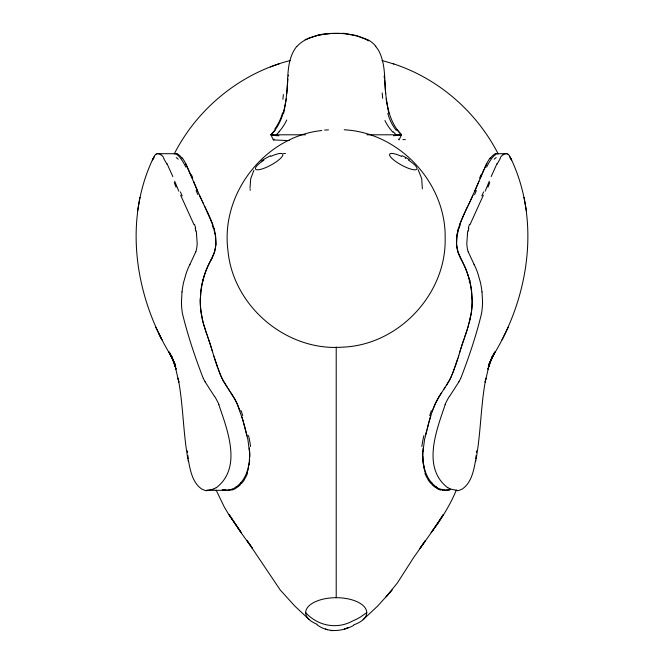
<?xml version="1.0" encoding="UTF-8"?>
<svg xmlns="http://www.w3.org/2000/svg" width="664" height="664" viewBox="0 0 664 664"><rect width="100%" height="100%" fill="white"/><g stroke="black" fill="none" stroke-linecap="round" stroke-linejoin="round"><path stroke-width="1" d="M200.246 300.244L200.287 298.36M249.581 456.5L249.423 459.82M423.234 447.976C421.59 462.235 424.462 479.408 437.418 487.741M422.362 188.842L421.706 178.657L418.146 169.644M476.495 450.881L476.412 452.342M422.943 451.653L424.562 439.46L430.106 417.971M215.875 244.618L215.252 233.828M286.765 93.732C288.359 77.862 286.192 59.76 296.725 46.43M182.002 291.911L181.48 301.547A80.817 79.041 26.1 0 0 182.368 313.25C187.738 335.378 195.067 357.182 203.275 378.405M154.056 156.521C122.674 220.249 134.991 298.144 171.685 356.908L168.863 351.762L175.18 364.461L169.884 353.065L175.636 366.818L171.453 355.713L176.068 369.209L174.898 365.067L178.832 382.157L178.11 378.181C183.455 405.721 183.04 433.999 188.368 461.521M286.3 98.87L283.677 113.22M287.902 78.908C286.392 98.38 285.603 119.985 270.92 134.792L273.352 139.921L289.288 140.635M475.59 460.252C473.747 470.411 471.581 482.396 462.592 488.795A66.201 27.49 67.9 0 1 460.55 489.758A63.205 26.145 63.9 0 1 457.23 490.804M288.317 76.045L288.475 75.098M248.925 464.194L248.303 467.423M457.181 233.828L456.558 244.618M467.506 233.828L466.809 243.505A31.341 27.822 86.9 0 0 468.195 251.98M139.938 197.415L137.622 210.712M475.631 461.521C480.96 433.999 480.545 405.721 485.89 378.181L485.168 382.157L489.102 365.067L487.932 369.209L492.547 355.73L488.364 366.818L494.116 353.065L488.82 364.461L495.136 351.762L492.314 356.908C529.009 298.153 541.326 220.249 509.944 156.521M470.145 319.152L469.074 323.443M153.027 159.592L153.583 157.634M425.715 434.447L426.886 429.757M468.103 231.022L468.842 228.275M427.284 428.197L428.529 423.507M458.019 230.101L458.525 228.275M428.886 422.213L430.728 415.954M458.724 355.68L460.559 349.579M459.612 352.708L459.911 351.721M468.568 325.26L465.638 334.332M458.334 356.983L458.774 355.514M204.255 275.294L202.354 282.324A90.644 88.32 34.1 0 0 200.735 291.903L200.237 301.547A80.817 78.958 28.5 0 0 201.217 313.242L202.794 321.285L205.599 330.796M460.21 350.725L461.497 346.575M458.426 356.676L452.084 374.778M467.838 327.701L471.274 313.25A80.817 78.958 -28.5 0 0 472.145 301.547L471.672 291.911A90.644 88.32 -34.1 0 0 470.104 282.316L468.178 275.294M457.886 358.46L455.014 367.258M460.791 348.824L461.256 347.322M430.396 417.033L432.745 409.978M461.397 346.898L462.285 344.126M461.688 345.969L461.986 345.048M195.722 251.946L189.97 264.305M467.414 329.02L466.842 330.796M462.219 344.325L463.97 339.146M469.357 281.661L469.797 280.332M469.307 281.81L469.855 280.183M462.468 343.587L463.215 341.362M466.543 331.685L464.468 337.719M463.464 340.624L463.721 339.885M463.812 339.603L464.725 336.972M465.032 336.092L465.331 335.212M459.687 224.648L465.091 211.824M470.012 224.648L483.334 195.249M432.397 410.958L434.845 404.733M454.491 368.719L450.906 377.368A66.018 65.006 -55.5 0 1 448.822 381.36L444.863 387.784M433.119 408.982L435.127 404.119A68.234 67.446 -52.4 0 1 437.676 399.122M478.769 181.712L487.359 162.356A70.21 15.147 -80.1 0 1 489.667 158.63L490.223 157.858M478.96 181.247L470.494 200.594M489.285 181.247L485.152 191.232M478.321 182.857L474.835 191.232M480.213 178.118L483.815 169.544M491.152 176.599L497.095 163.427M445.171 404.733C436.514 430.156 421.657 467.746 447.735 487.741M456.342 490.04C450.076 505.387 441.045 519.422 431.152 532.652L443.261 514.675L437.153 524.394L437.676 523.547L413.597 557.619L397.313 583.05L386.108 596.811L392.175 590.005M451.678 375.691L450.408 378.405A63.752 63.03 -54.4 0 1 449.047 380.97L446.291 385.593M473.017 195.249L469.041 203.599M484.413 168.233L486.778 163.427M211.044 259.898L214.48 251.946A31.158 27.631 -86.9 0 0 215.617 246.767C217.385 234.508 212.43 222.706 207.342 211.824M465.539 210.878L467.796 206.164M469.606 202.445L470.046 201.524M469.157 203.375C462.75 216.921 454.732 231.221 456.807 246.776A31.158 27.631 86.9 0 0 457.969 251.938L463.704 264.305A83 80.867 -37.5 0 1 468.087 275.328M468.253 205.234L468.701 204.296M460.725 378.405C468.892 357.174 476.304 335.386 481.591 313.25A80.817 79.041 -26.1 0 0 482.545 301.547L481.998 291.911M502.034 339.868L508.184 327.377M253.93 170.241L250.726 178.657L250.021 187.846M211.584 258.894L211.849 258.387M211.384 259.275L208.728 264.305A83 80.867 37.5 0 0 204.346 275.328M211.119 259.773L210.828 260.296A89.142 86.768 42.7 0 0 200.453 298.368M174.234 153.948C197.482 108.29 240.634 73.032 290.425 60.465M437.642 399.106L441.253 393.171M458.94 381.758L449.536 396.4M439.211 396.4L444.224 388.739M154.322 156.015L155.915 154.197M443.909 389.212L444.963 387.627M419.789 548.647L425.309 540.728L420.188 548.041M499.992 158.63L500.548 157.858M275.502 129.696L270.92 134.792L272.398 135.107M390.756 591.599L377.575 606.124L363.1 619.695M240.327 483.309L240.833 482.745M279.212 131.779L275.502 135.581L270.92 134.792L305.498 134.792M274.066 139.133L273.352 139.921M261.085 161.369L262.537 160.182M366.752 612.623L360.311 617.13A64.798 37.972 0 0 1 352.542 621.023C336.839 629.679 317.583 625.87 305.689 612.623M236.127 487.019L236.658 486.637M263.068 159.783L270.456 155.667M216.265 487.741C242.343 467.746 227.486 430.156 218.829 404.733M235.023 487.741C247.971 479.408 250.843 462.235 249.199 447.976M305.1 39.699C324.372 31.225 347.953 31.241 367.242 39.649M307.947 38.653L318.678 34.91M353.68 625.397C342.259 631.564 327.858 633.107 317.027 624.749M213.849 489.019L206.944 490.389M232.607 489.019L227.229 490.364L222.316 489.783M270.298 66.948L279.361 63.719M345.579 628.601L348.06 627.754M346.666 628.244L344.317 628.999L345.263 628.7M450.117 489.783L446.789 490.381L442.647 489.974M229.786 489.974L225.644 490.381M400.035 135.107L401.512 134.792C387.402 120.483 385.933 99.725 384.763 80.809M393.503 135.763L401.512 134.792L399.089 139.921L398.367 139.133M321.55 34.37L326.53 33.715M321.725 130.526C264.836 136.601 220.614 193.398 227.893 249.979C232.649 305.938 286.093 351.322 342.018 347.181C398.134 345.388 446.341 294.492 445.154 238.393C446.291 183.081 399.462 132.617 344.193 129.779M495.302 153.716L506.914 153.699M505.628 153.716L506.499 153.65M157.086 153.699L177.13 153.716M175.835 153.699L176.259 153.65M329.626 33.449L342.707 33.441M324.63 130.069L328.489 129.862M275.502 135.581L278.93 135.763M446.731 490.389L439.834 489.019M457.056 490.389L450.151 489.019M366.935 134.792L401.512 134.792L396.931 129.688M206.213 490.339L224.963 490.339M157.501 153.65L158.372 153.716M283.586 153.409L285.462 153.558M345.778 33.698L356.477 35.574L365.2 39.051M496.174 153.65L496.597 153.699M331.046 630.543L332.39 630.725M382.007 60.465L393.885 64.001M327.618 629.746L325.385 628.957M393.08 63.719C438.257 78.277 476.644 111.801 498.199 153.948M401.986 155.667L405.77 157.459M406.376 157.816L409.364 159.783M435.775 486.637L436.306 487.019M508.084 154.197L509.678 156.015M309.333 619.695L294.866 606.124L280.258 590.005L247.124 540.728L252.644 548.647M396.931 135.581L393.221 131.771M431.6 482.745L432.106 483.309M375.658 46.364L377.409 48.663A35.159 32.071 -20.8 0 1 378.928 51.111C385.659 64.225 384.365 79.431 385.668 93.682M252.245 548.041L240.8 532.37L229.171 514.675L241.281 532.652L229.719 516.069L224.274 506.981L216.091 490.04M182.21 157.858L182.766 158.63A70.21 15.147 80.1 0 1 185.073 162.356L201.059 198.752M163.452 157.858L164.008 158.63M228.208 388.739L229.702 390.955M240.044 410.958L237.305 404.119A68.234 67.446 52.4 0 0 234.757 399.122L223.594 381.368A66.018 65.006 55.5 0 1 221.552 377.359L217.95 368.719M230.441 392.059L233.222 396.4A70.118 69.322 52.2 0 1 237.554 404.749L243.547 422.213M226.623 386.348L227.569 387.784M226.142 385.593L223.378 380.97A63.752 63.03 54.4 0 1 222.042 378.397L220.755 375.691M214.464 396.4L205.06 381.758M461.048 259.275L461.604 260.296A89.142 86.768 -42.7 0 1 471.988 298.368M460.584 258.387L460.849 258.894M166.905 163.427L172.847 176.599M185.63 163.369L191.838 177.155M158.895 333.71L161.966 339.868L155.816 327.377M474.03 264.305L468.278 251.946M202.835 202.445L212.746 224.648M204.637 206.164L205.085 207.102M202.387 201.524L203.392 203.599M202.578 201.906L199.416 195.249M205.541 208.048L205.998 208.994M201.499 199.673L201.939 200.594M206.446 209.932L206.894 210.878M180.666 195.249L193.988 224.648M197.606 191.232L193.871 182.235M178.848 191.232L174.715 181.247M220.357 374.778L214.007 356.676M192.037 177.653L192.236 178.151M193.473 181.247L193.788 182.052M207.475 336.291L207.973 337.719M217.427 367.258L214.547 358.46M206.977 334.863L205.89 331.685M208.313 338.723L208.62 339.603M208.919 340.483L203.757 324.87M208.712 339.885L209.965 343.587M208.969 340.624L209.218 341.362M209.467 342.101L209.724 342.848M510.417 157.634L510.973 159.592M202.412 279.668L202.86 280.996M209.841 343.205L210.455 345.072M210.148 344.126L210.745 345.969M210.704 345.819L211.924 349.737M210.945 346.575L211.642 348.824M242.02 416.959L247.879 439.46L249.49 451.653M211.874 349.579L212.223 350.725M212.107 350.335L212.522 351.721M213.659 355.514L214.098 356.983M212.331 351.09L213.708 355.68M213.916 228.275L214.422 230.101M195.158 228.275L195.897 231.022M388.755 113.212L386.133 98.828M243.904 423.507L247.099 436.016M203.358 323.443L202.288 319.152M424.138 467.423L423.516 464.194M526.378 210.712L524.062 197.415M196.494 233.828L197.191 243.505A31.341 27.822 -86.9 0 1 195.805 251.98M384.124 76.036L384.539 78.9M188.41 460.252C190.253 470.411 192.419 482.396 201.408 488.795A66.201 27.49 -67.9 0 0 203.45 489.758A63.205 26.145 -63.9 0 0 206.77 490.804M250.071 188.842L250.245 190.294M423.009 459.82L422.86 456.5M187.588 452.342L187.505 450.881M472.145 298.36L472.187 300.244A82.535 80.585 -30 0 1 470.021 319.127M336.216 346.965L336.216 597.7M316.977 624.21A30.527 14.923 0 0 1 314.379 602.19A30.527 14.923 0 0 1 359.465 602.945A30.527 14.923 0 0 1 353.787 624.824M405.314 139.589A62.856 0.954 -1.3 0 1 402.915 139.623M365.308 38.902A27.705 25.315 -14.3 0 1 368.337 40.927M342.724 33.258A107.178 105.551 -32 0 1 345.803 33.524M326.555 33.93A104.182 101.816 24.3 0 1 329.643 33.673M318.737 35.084A54.099 45.534 2.9 0 1 321.6 34.545M306.477 39.715A27.398 24.759 10 0 1 307.258 39.259M396.3 130.443A39.375 31.216 77.8 0 1 387.834 113.486M382.671 98.38A95.093 54.647 77.7 0 1 382.232 92.91M367.399 39.417A31.764 28.776 -14.1 0 1 375.832 46.239M296.866 46.53A31.723 28.253 8.2 0 1 305.282 39.973M283.37 94.495A94.745 47.974 -78.9 0 1 282.906 99.309M282.557 112.888A39.392 29.133 -75.7 0 1 274.863 128.924M392.889 132.194A50.505 42.928 -79.9 0 1 384.912 120.516M286.748 119.977A50.555 42.255 83.4 0 1 279.096 131.63M270.763 156.438A15.496 3.901 -28.7 0 1 281.37 157.484A15.496 3.901 -28.7 0 1 259.06 169.685A15.496 3.901 -28.7 0 1 263.923 160.173M408.509 160.173A15.496 3.901 28.7 0 1 413.373 169.685A15.496 3.901 28.7 0 1 391.063 157.484A15.496 3.901 28.7 0 1 401.67 156.438M405.189 158.215A15.496 3.901 28.7 0 1 405.679 158.488M421.872 446.532A77.182 66.807 -86.9 0 1 423.922 435.559M422.644 456.517A53.493 42.629 -85.7 0 1 422.727 451.661M423.292 464.26A41.973 31.764 -86.5 0 1 422.777 459.861M425.416 472.726A33.59 24.095 -88 0 1 423.856 467.556M428.23 479.64A31.017 21.281 -89.8 0 1 424.877 473.191M431.235 483.741A31.44 19.522 85.6 0 1 428.156 479.931M435.717 487.608A34.287 18.268 78.1 0 1 431.866 484.496M440.597 490.065A39.682 18.6 71.2 0 1 436.389 488.181M442.697 490.156A44.87 19.596 66.6 0 1 440.514 489.517M494.199 159.186A80.244 17.123 -68.6 0 1 496.149 157.6M486.604 167.137A67.388 13.612 -77.5 0 1 495.651 154.563M457.845 251.067A31.1 27.349 86.7 0 1 456.691 244.601M459.554 256.337A34.827 31.042 87.2 0 1 457.662 251.125M459.588 256.321A39.616 35.308 87.2 0 0 460.077 257.375A35.956 31.839 86.6 0 0 460.459 258.396M429.716 415.664A131.489 126.65 -59.8 0 1 431.384 410.618M248.51 435.559A77.182 66.807 86.9 0 1 250.56 446.532M249.706 451.661A53.493 42.629 85.7 0 1 249.788 456.517M249.656 459.861A41.973 31.764 86.5 0 1 249.149 464.26M248.585 467.556A33.59 24.095 88 0 1 247.025 472.726M247.556 473.191A31.017 21.281 89.8 0 1 244.203 479.64M244.277 479.931A31.44 19.522 -85.6 0 1 241.198 483.741M240.567 484.496A34.287 18.268 -78.1 0 1 236.716 487.608M236.044 488.181A39.682 18.6 -71.2 0 1 231.836 490.065M231.919 489.517A44.87 19.596 -66.6 0 1 229.736 490.156M176.292 157.6A80.244 17.123 68.6 0 1 178.234 159.186M176.782 154.563A67.388 13.612 77.5 0 1 185.829 167.137M215.742 244.601A31.1 27.349 -86.7 0 1 214.596 251.067M214.771 251.125A34.827 31.042 -87.2 0 1 212.887 256.337A39.616 35.308 -87.2 0 1 212.364 257.375M212.447 257.433A35.956 31.839 -86.6 0 1 211.974 258.396M202.412 319.127A82.535 80.585 30 0 1 200.304 300.244M241.049 410.618A131.489 126.65 59.8 0 1 242.717 415.664M439.858 489.169A41.093 18.617 69.1 0 1 437.435 487.932M450.126 489.551A63.205 25.863 61.5 0 1 446.515 489.866M496.581 153.774A77.522 15.621 -75.1 0 1 497.411 153.915M495.261 153.932A67.205 13.612 -77.7 0 0 492.804 155.5A64.466 13.18 -78.4 0 0 490.14 158.621M479.707 178.01A110.548 8.615 -71.8 0 1 480.993 174.839M476.362 190.551A139.813 52.614 -51.5 0 1 474.552 194.635M459.04 228.532A59.652 44.629 -87.7 0 1 460.185 224.947M457.513 233.927A46.339 37.383 89.3 0 1 458.334 230.234M434.879 404.749A70.118 69.322 -52.2 0 1 439.244 396.425M234.998 487.932A41.093 18.617 -69.1 0 1 232.574 489.169M225.918 489.866A63.205 25.863 -61.5 0 1 222.316 489.551M175.022 153.915A77.522 15.621 75.1 0 1 175.852 153.774M177.172 153.932A67.205 13.612 77.7 0 1 179.629 155.5A64.466 13.18 78.4 0 1 182.293 158.621M191.448 174.839A110.548 8.615 71.8 0 1 192.734 178.01M197.889 194.635A139.813 52.614 51.5 0 1 196.071 190.551M212.248 224.947A59.652 44.629 87.7 0 1 213.393 228.532M214.098 230.234A46.339 37.383 -89.3 0 1 214.92 233.927M445.021 404.666A70.118 69.521 -50.3 0 1 449.395 396.317M460.691 378.389A64.582 63.802 -54.6 0 1 458.907 381.734M481.973 291.911A90.644 88.279 -35.2 0 0 480.387 282.324L477.723 273.004A83.349 81.315 -28 0 0 474.038 264.297M467.348 233.786A45.559 37.416 88.5 0 1 467.954 230.964M468.311 228.009A59.652 45.758 -88.7 0 1 469.506 224.349M483.616 191.913A139.813 50.68 -52.1 0 1 481.798 195.872M487.965 187.165A109.684 7.744 -71.4 0 1 489.725 182.691M497.07 164.207A70.517 14.973 -79.7 0 1 499.942 159.269M500.623 157.136A64.466 13.446 -79.1 0 1 503.27 154.538M503.237 154.778A67.205 13.695 -78.3 0 1 505.636 153.641M506.914 153.724A77.522 15.587 -75.9 0 1 508.018 154.422M509.504 156.372A95.209 21.099 -65.5 0 1 510.168 158.107M511.33 158.762A86.245 17.422 -69.7 0 1 511.67 160.165M476.08 455.487A156.555 84.602 55.4 0 1 475.731 458.625M450.126 488.862A41.093 18.443 68.5 0 1 447.71 487.559M214.605 396.317A70.118 69.521 50.3 0 1 218.979 404.666M205.093 381.734A64.582 63.802 54.6 0 1 203.308 378.389M182.027 291.911A90.644 88.279 35.2 0 1 183.613 282.324L186.277 273.004A83.349 81.315 28 0 1 189.962 264.297M196.046 230.964A45.559 37.416 -88.5 0 1 196.652 233.786M194.494 224.349A59.652 45.758 88.7 0 1 195.689 228.009M182.202 195.872A139.813 50.68 52.1 0 1 180.384 191.913M174.275 182.691A109.684 7.744 71.4 0 1 176.035 187.165M164.058 159.269A70.517 14.973 79.7 0 1 166.93 164.207M160.73 154.538A64.466 13.446 79.1 0 1 163.377 157.136M158.364 153.641A67.205 13.695 78.3 0 1 160.763 154.778M155.982 154.422A77.522 15.587 75.9 0 1 157.086 153.724M153.832 158.107A95.209 21.099 65.5 0 1 154.496 156.372M152.33 160.165A86.245 17.422 69.7 0 1 152.67 158.762M188.269 458.625A156.555 84.602 -55.4 0 1 187.92 455.487M216.29 487.559A41.093 18.443 -68.5 0 1 213.874 488.862"/></g></svg>
